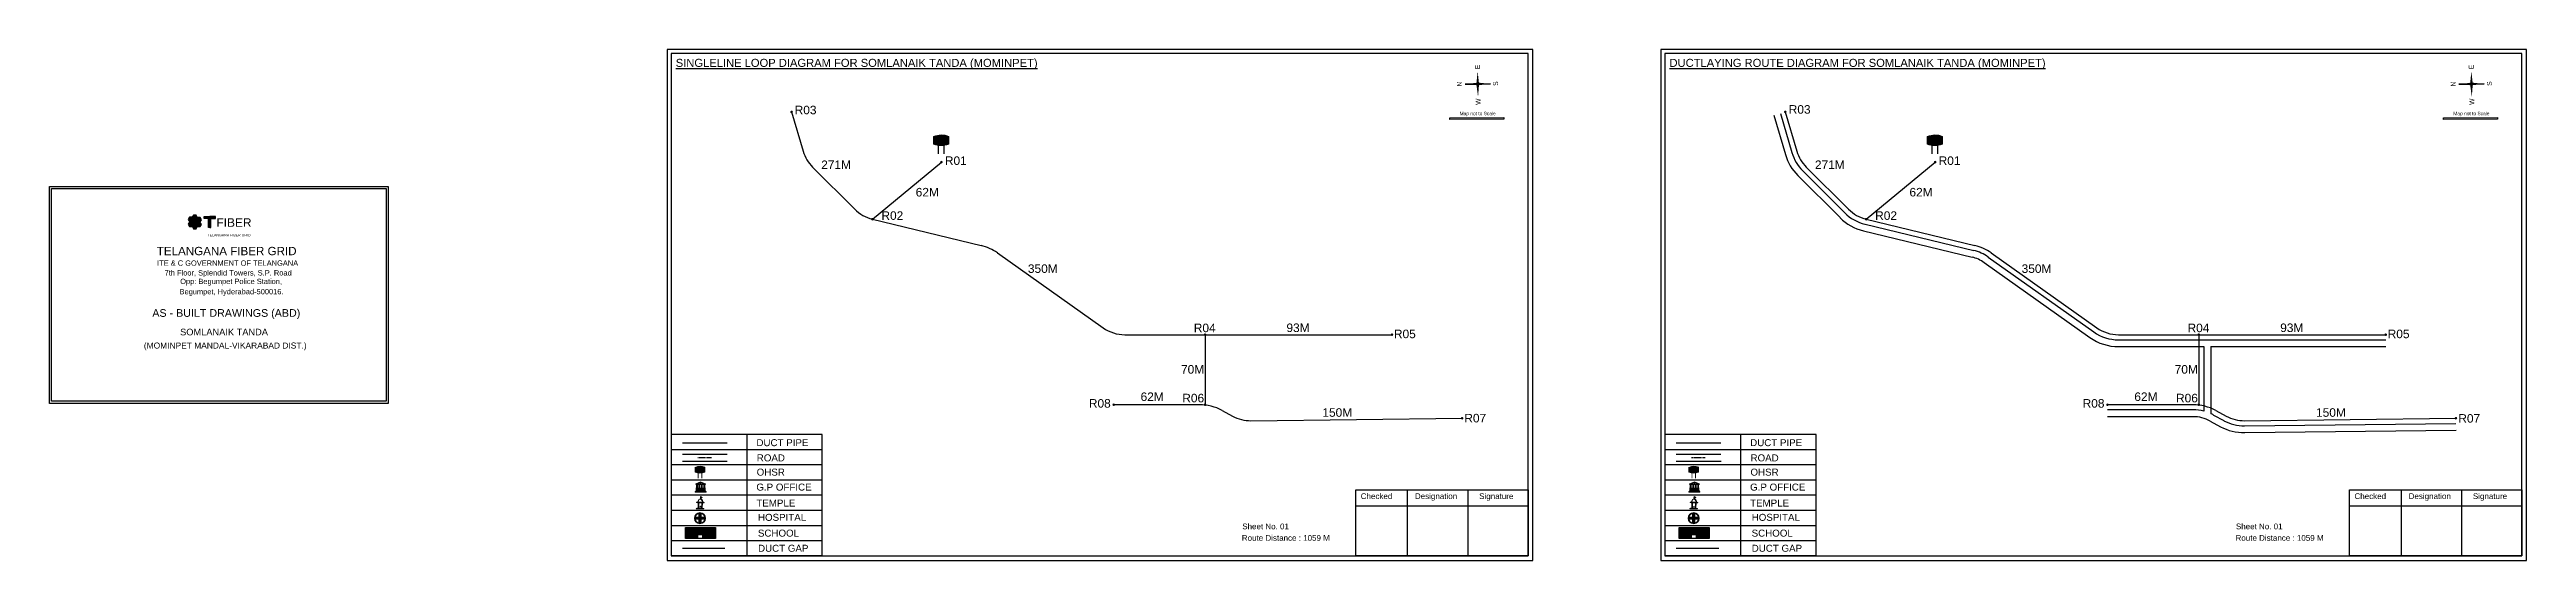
# Model space of a CAD drawing. Header units: inches. Extents: x 586 to 5726, y 190 to 788.
# Drawn here: x 586 to 3489, y 190 to 788 of the extents above; entities that cross this region are included whole.
import ezdxf
from ezdxf.enums import TextEntityAlignment as Align

# ---------------------------------------------------------------- set-up
doc = ezdxf.new("R2010")
doc.units = ezdxf.units.IN
doc.header["$MEASUREMENT"] = 0
doc.linetypes.add('DASHEDX2', pattern=[1.5, 1, -0.5])
for name, color, linetype in [('Asbuilt_title', 7, 'Continuous'), ('LANDMARK', 7, 'Continuous'), ('OHT', 7, 'Continuous'), ('pipe', 5, 'Continuous'), ('ROW', 5, 'Continuous')]:
    doc.layers.add(name, color=color, linetype=linetype)
doc.styles.add('200', font='swisse.ttf')
doc.styles.get("Standard").update_dxf_attribs({"font": 'arial.ttf'})

# ---------------------------------------------------------------- blocks, each defined once
blk = doc.blocks.new('OHT')
at = {"linetype": 'Continuous', "lineweight": 0, "true_color": 0x0ffffc}
blk.add_hatch(color=4, dxfattribs=at).paths.add_polyline_path([(0.01, 1), (0, 1, 0.101323), (-0.4, 0.92), (-0.4, 0.52, 0.194075), (0.4, 0.52), (0.4, 0.92, 0.097877)])
at = {"color": 4, "linetype": 'Continuous', "lineweight": 0, "true_color": 0x0ffffc, "flags": 128}
for points in [[(-0.4, 0.52), (-0.4, 0.92)], [(0.4, 0.52), (0.4, 0.92)]]:
    blk.add_lwpolyline(points, dxfattribs=at)
at = {"color": 4, "linetype": 'Continuous', "lineweight": 0, "true_color": 0x0ffffc, "const_width": 0.075, "flags": 128}
for points in [[(-0.15, 0), (-0.15, 0.48)], [(0.15, 0), (0.15, 0.47)]]:
    blk.add_lwpolyline(points, dxfattribs=at)
at = {"color": 4, "linetype": 'Continuous', "lineweight": 0, "true_color": 0x0ffffc}
for centre, radius, start, end in [((0.01, -0.02), 1.02, 67.3109, 113.4711), ((0, 1.51), 1.07, 247.7682, 291.7007)]:
    blk.add_arc(centre, radius, start, end, dxfattribs=at)
blk = doc.blocks.new('Government_Office')
at = {"linetype": 'Continuous', "lineweight": 0, "true_color": 0xff0000}
for points in [[(-0.5, 0.05), (0.5, 0.05), (0.5, 0), (-0.5, 0)], [(-0.45, 0.08), (-0.45, 0.12), (0.45, 0.12), (0.45, 0.08)], [(-0.4, 0.14), (-0.4, 0.18), (0.4, 0.18), (0.4, 0.14)]]:
    blk.add_hatch(color=1, dxfattribs=at).paths.add_polyline_path(points)
h = blk.add_hatch(color=1, dxfattribs=at)
h.paths.add_polyline_path([(0.44, 0.72), (0.45, 0.75), (0, 0.93), (-0.45, 0.75), (-0.44, 0.72)])
h.paths.add_polyline_path([(0.36, 0.75), (-0.36, 0.75), (0, 0.9)], flags=16)
h.paths.add_polyline_path([(0, 0.78, -1), (0, 0.87, -1)], flags=0)
h = blk.add_hatch(color=1, dxfattribs=at)
edge = h.paths.add_edge_path()
edge.add_line((-0.27, 0.2), (-0.3, 0.68))
edge.add_line((-0.3, 0.68), (-0.29, 0.68))
edge.add_arc((-0.28, 0.69), 0.0176, 225.304, 441.5659)
edge.add_line((-0.28, 0.7), (-0.39, 0.7))
edge.add_arc((-0.39, 0.69), 0.0176, 98.4341, 314.696)
edge.add_line((-0.38, 0.68), (-0.37, 0.68))
edge.add_line((-0.37, 0.68), (-0.4, 0.2))
edge.add_line((-0.4, 0.2), (-0.27, 0.2))
h = blk.add_hatch(color=1, dxfattribs=at)
edge = h.paths.add_edge_path()
edge.add_line((-0.05, 0.2), (-0.07, 0.68))
edge.add_line((-0.07, 0.68), (-0.07, 0.68))
edge.add_arc((-0.05, 0.69), 0.0176, 225.304, 441.5659)
edge.add_line((-0.05, 0.7), (-0.17, 0.7))
edge.add_arc((-0.17, 0.69), 0.0176, 98.4341, 314.696)
edge.add_line((-0.16, 0.68), (-0.15, 0.68))
edge.add_line((-0.15, 0.68), (-0.18, 0.2))
edge.add_line((-0.18, 0.2), (-0.05, 0.2))
h = blk.add_hatch(color=1, dxfattribs=at)
edge = h.paths.add_edge_path()
edge.add_arc((0, 0.83), 0.0467, 90, 270)
edge.add_arc((0, 0.83), 0.0467, 270, 450)
h = blk.add_hatch(color=1, dxfattribs=at)
edge = h.paths.add_edge_path()
edge.add_line((0.18, 0.2), (0.15, 0.68))
edge.add_line((0.15, 0.68), (0.16, 0.68))
edge.add_arc((0.17, 0.69), 0.0176, 225.304, 441.5659)
edge.add_line((0.17, 0.7), (0.05, 0.7))
edge.add_arc((0.05, 0.69), 0.0176, 98.4341, 314.696)
edge.add_line((0.07, 0.68), (0.07, 0.68))
edge.add_line((0.07, 0.68), (0.05, 0.2))
edge.add_line((0.05, 0.2), (0.18, 0.2))
h = blk.add_hatch(color=1, dxfattribs=at)
edge = h.paths.add_edge_path()
edge.add_line((0.4, 0.2), (0.37, 0.68))
edge.add_line((0.37, 0.68), (0.38, 0.68))
edge.add_arc((0.39, 0.69), 0.0176, 225.304, 441.5659)
edge.add_line((0.4, 0.7), (0.28, 0.7))
edge.add_arc((0.28, 0.69), 0.0176, 98.4341, 314.696)
edge.add_line((0.29, 0.68), (0.3, 0.68))
edge.add_line((0.3, 0.68), (0.27, 0.2))
edge.add_line((0.27, 0.2), (0.4, 0.2))
at = {"color": 1, "linetype": 'Continuous', "lineweight": 0, "true_color": 0xff0000, "flags": 128}
for points in [[(-0.5, 0.05), (0.5, 0.05), (0.5, 0), (-0.5, 0)], [(-0.45, 0.75), (-0.44, 0.72), (0.44, 0.72), (0.45, 0.75), (0, 0.93)], [(-0.45, 0.08), (-0.45, 0.12), (0.45, 0.12), (0.45, 0.08)], [(-0.4, 0.14), (-0.4, 0.18), (0.4, 0.18), (0.4, 0.14)], [(-0.36, 0.75), (0.36, 0.75), (0, 0.9)]]:
    blk.add_lwpolyline(points, close=True, dxfattribs=at)
for points in [[(-0.27, 0.2), (-0.3, 0.68), (-0.29, 0.68, 1.379694), (-0.28, 0.7), (-0.39, 0.7, 1.379694), (-0.38, 0.68), (-0.37, 0.68), (-0.4, 0.2)], [(-0.05, 0.2), (-0.07, 0.68), (-0.07, 0.68, 1.379694), (-0.05, 0.7), (-0.17, 0.7, 1.379694), (-0.16, 0.68), (-0.15, 0.68), (-0.18, 0.2)], [(0, 0.87, 1), (0, 0.78, 1)], [(0.18, 0.2), (0.15, 0.68), (0.16, 0.68, 1.379694), (0.17, 0.7), (0.05, 0.7, 1.379694), (0.07, 0.68), (0.07, 0.68), (0.05, 0.2)], [(0.4, 0.2), (0.37, 0.68), (0.38, 0.68, 1.379694), (0.4, 0.7), (0.28, 0.7, 1.379694), (0.29, 0.68), (0.3, 0.68), (0.27, 0.2)]]:
    blk.add_lwpolyline(points, format="xyb", close=True, dxfattribs=at)
blk = doc.blocks.new('Temple')
at = {"linetype": 'Continuous', "lineweight": 0, "true_color": 0xff0000}
h = blk.add_hatch(color=1, dxfattribs=at)
edge = h.paths.add_edge_path()
edge.add_line((0.17, 0.49), (0.22, 0.49))
edge.add_line((0.22, 0.49), (0.22, 0.5))
edge.add_line((0.22, 0.5), (0.31, 0.5))
edge.add_line((0.31, 0.5), (0.31, 0.53))
edge.add_line((0.31, 0.53), (0.26, 0.53))
edge.add_line((0.26, 0.53), (0.26, 0.54))
edge.add_line((0.26, 0.54), (0.2, 0.54))
edge.add_spline(control_points=[(0.2, 0.54), (0.2, 0.59), (0.19, 0.64), (0.14, 0.74), (0.09, 0.79), (0.03, 0.8), (0.02, 0.81), (0.01, 0.81)], knot_values=[4.712389, 4.712389, 4.712389, 4.712389, 5.278166, 5.278166, 6.117402, 6.117402, 6.223801, 6.223801, 6.223801, 6.223801], degree=3, periodic=0)
edge.add_line((0.01, 0.81), (0.01, 0.79))
edge.add_line((0.01, 0.79), (-0.01, 0.79))
edge.add_line((-0.01, 0.79), (-0.01, 0.81))
edge.add_spline(control_points=[(-0.01, 0.81), (-0.05, 0.8), (-0.1, 0.78), (-0.17, 0.7), (-0.2, 0.63), (-0.2, 0.55), (-0.2, 0.55), (-0.2, 0.54)], knot_values=[6.343965, 6.343965, 6.343965, 6.343965, 6.956638, 6.956638, 7.795874, 7.795874, 7.853982, 7.853982, 7.853982, 7.853982], degree=3, periodic=0)
edge.add_line((-0.2, 0.54), (-0.26, 0.54))
edge.add_line((-0.26, 0.54), (-0.26, 0.53))
edge.add_line((-0.26, 0.53), (-0.31, 0.53))
edge.add_line((-0.31, 0.53), (-0.31, 0.5))
edge.add_line((-0.31, 0.5), (-0.22, 0.5))
edge.add_line((-0.22, 0.5), (-0.22, 0.49))
edge.add_line((-0.22, 0.49), (-0.17, 0.49))
edge.add_line((-0.17, 0.49), (-0.17, 0.07))
edge.add_arc((-0.2, 0.07), 0.03, -90, 0, ccw=False)
edge.add_line((-0.2, 0.04), (-0.26, 0.04))
edge.add_line((-0.26, 0.04), (-0.26, 0.03))
edge.add_line((-0.26, 0.03), (-0.31, 0.03))
edge.add_line((-0.31, 0.03), (-0.31, 0))
edge.add_line((-0.31, 0), (0.31, 0))
edge.add_line((0.31, 0), (0.31, 0.03))
edge.add_line((0.31, 0.03), (0.26, 0.03))
edge.add_line((0.26, 0.03), (0.26, 0.04))
edge.add_line((0.26, 0.04), (0.2, 0.04))
edge.add_arc((0.2, 0.07), 0.03, 180, 270, ccw=False)
edge.add_line((0.17, 0.07), (0.17, 0.49))
h.paths.add_polyline_path([(0.12, 0.07, -0.414214), (0.1, 0.04), (0.05, 0.04), (0.05, 0.03), (-0.05, 0.03), (-0.05, 0.04), (-0.1, 0.04, -0.414214), (-0.12, 0.07), (-0.12, 0.5), (0.12, 0.5)], flags=16)
edge = h.paths.add_edge_path(flags=16)
edge.add_ellipse((0, 0.54), major_axis=(0, 0.242), ratio=0.722808, start_angle=270, end_angle=450, ccw=False)
edge.add_line((0.17, 0.54), (-0.17, 0.54))
h.paths.add_polyline_path([(0.01, 0.23), (0.01, 0.07), (-0.01, 0.07), (-0.01, 0.23)], flags=0)
at = {"linetype": 'Continuous', "lineweight": 0, "true_color": 0xe66000}
blk.add_hatch(color=32, dxfattribs=at).paths.add_polyline_path([(-0.01, 1), (0.15, 0.93), (0, 0.85)])
at = {"linetype": 'Continuous', "lineweight": 0, "true_color": 0xff0000}
h = blk.add_hatch(color=1, dxfattribs=at)
edge = h.paths.add_edge_path()
edge.add_line((0.01, 0.86), (0, 0.85))
edge.add_line((0, 0.85), (0, 0.93))
edge.add_line((0, 0.93), (-0.01, 0.93))
edge.add_line((-0.01, 0.93), (-0.01, 0.81))
edge.add_spline(control_points=[(-0.01, 0.81), (0, 0.81), (0, 0.81), (0.01, 0.81)], knot_values=[6.223801, 6.223801, 6.223801, 6.223801, 6.343965, 6.343965, 6.343965, 6.343965], degree=3, periodic=0)
edge.add_line((0.01, 0.81), (0.01, 0.86))
h = blk.add_hatch(color=1, dxfattribs=at)
edge = h.paths.add_edge_path()
edge.add_line((0.01, 0.79), (0.01, 0.81))
edge.add_spline(control_points=[(0.01, 0.81), (0, 0.81), (0, 0.81), (-0.01, 0.81)], knot_values=[6.223801, 6.223801, 6.223801, 6.223801, 6.343965, 6.343965, 6.343965, 6.343965], degree=3, periodic=0)
edge.add_line((-0.01, 0.81), (-0.01, 0.79))
edge.add_line((-0.01, 0.79), (0.01, 0.79))
at = {"color": 1, "linetype": 'Continuous', "lineweight": 0, "true_color": 0xff0000, "flags": 128}
blk.add_lwpolyline([(0.2, 0.54), (0.26, 0.54), (0.26, 0.53), (0.31, 0.53), (0.31, 0.5), (0.22, 0.5), (0.22, 0.49), (0.17, 0.49), (0.17, 0.07, 0.414214), (0.2, 0.04), (0.26, 0.04), (0.26, 0.03), (0.31, 0.03), (0.31, 0), (-0.31, 0), (-0.31, 0.03), (-0.26, 0.03), (-0.26, 0.04), (-0.2, 0.04, 0.414214), (-0.17, 0.07), (-0.17, 0.49), (-0.22, 0.49), (-0.22, 0.5), (-0.31, 0.5), (-0.31, 0.53), (-0.26, 0.53), (-0.26, 0.54), (-0.2, 0.54)], format="xyb", dxfattribs=at)
blk.add_lwpolyline([(-0.17, 0.54), (0.17, 0.54)], dxfattribs=at)
blk.add_lwpolyline([(0.12, 0.5), (0.12, 0.07, -0.414214), (0.1, 0.04), (0.05, 0.04), (0.05, 0.03), (-0.05, 0.03), (-0.05, 0.04), (-0.1, 0.04, -0.414214), (-0.12, 0.07), (-0.12, 0.5)], format="xyb", close=True, dxfattribs=at)
at = {"color": 32, "linetype": 'Continuous', "lineweight": 0, "true_color": 0xe66000, "flags": 128}
blk.add_lwpolyline([(-0.01, 1), (0.15, 0.93), (0, 0.85), (-0.01, 1)], dxfattribs=at)
at = {"color": 1, "linetype": 'Continuous', "lineweight": 0, "true_color": 0xff0000, "flags": 128}
for points in [[(0.01, 0.93), (-0.01, 0.93), (-0.01, 0.79), (0.01, 0.79)], [(0.01, 0.23), (-0.01, 0.23), (-0.01, 0.07), (0.01, 0.07)]]:
    blk.add_lwpolyline(points, close=True, dxfattribs=at)
at = {"color": 1, "linetype": 'Continuous', "lineweight": 0, "true_color": 0xff0000}
blk.add_ellipse((0, 0.54), major_axis=(0, 0.242), ratio=0.722808, start_param=4.712389, end_param=7.853982, dxfattribs=at)
blk.add_open_spline([(0.2, 0.54), (0.2, 0.59), (0.19, 0.64), (0.14, 0.74), (0.09, 0.79), (-0.02, 0.82), (-0.08, 0.79), (-0.17, 0.7), (-0.2, 0.63), (-0.2, 0.55), (-0.2, 0.55), (-0.2, 0.54)], degree=3, knots=[4.712389, 4.712389, 4.712389, 4.712389, 5.278166, 5.278166, 6.117402, 6.117402, 6.956638, 6.956638, 7.795874, 7.795874, 7.853982, 7.853982, 7.853982, 7.853982], dxfattribs=at)
blk = doc.blocks.new('*U7')
at = {"color": 0, "linetype": 'DASHEDX2', "transparency": 16777216}
blk.add_line((-8.2, 0), (8, 0), dxfattribs=at)
blk = doc.blocks.new('Hospital')
at = {"linetype": 'Continuous', "lineweight": 0, "true_color": 0x000000}
h = blk.add_hatch(color=18, dxfattribs=at)
h.paths.add_polyline_path([(-0.5, 0, 1), (0.5, 0, 1)])
h.paths.add_polyline_path([(0.45, 0, -1), (-0.45, 0, -1)], flags=16)
at = {"linetype": 'Continuous', "true_color": 0xff0000}
blk.add_hatch(color=1, dxfattribs=at).paths.add_polyline_path([(-0.39, 0.08), (-0.08, 0.08), (-0.08, 0.39), (0.08, 0.39), (0.08, 0.08), (0.39, 0.08), (0.39, -0.08), (0.08, -0.08), (0.08, -0.39), (-0.08, -0.39), (-0.08, -0.08), (-0.39, -0.08)])
at = {"color": 1, "linetype": 'Continuous', "true_color": 0xff0000, "flags": 128}
blk.add_lwpolyline([(-0.39, 0.08), (-0.08, 0.08), (-0.08, 0.39), (0.08, 0.39), (0.08, 0.08), (0.39, 0.08), (0.39, -0.08), (0.08, -0.08), (0.08, -0.39), (-0.08, -0.39), (-0.08, -0.08), (-0.39, -0.08)], close=True, dxfattribs=at)
at = {"color": 18, "linetype": 'Continuous', "lineweight": 0, "true_color": 0x000000}
for radius in [0.5, 0.446]:
    blk.add_circle((0, 0), radius, dxfattribs=at)
blk = doc.blocks.new('*U13')
at = {"color": 0, "linetype": 'DASHEDX2', "transparency": 16777216}
blk.add_line((-8.2, 0), (8, 0), dxfattribs=at)

msp = doc.modelspace()

# ---------------------------------------------------------------- hatches: boundary and pattern name
at = {"ltscale": 0.5}
h = msp.add_hatch(color=5, dxfattribs=at)
h.dxf.hatch_style = 1
h.paths.add_polyline_path([(1457.3, 714.9, 1), (1454.2, 714.9, 1)])
at = {"true_color": 0x0093dd}
h = msp.add_hatch(color=142, dxfattribs=at)
h.dxf.hatch_style = 1
h.paths.add_polyline_path([(2227.3, 708.1), (2227.3, 706), (2290.6, 706.2), (2290.6, 708.3)])
at = {"ltscale": 0.5}
h = msp.add_hatch(color=5, dxfattribs=at)
h.dxf.hatch_style = 1
h.paths.add_polyline_path([(2622.2, 714.9, 1), (2619.1, 714.9, 1)])
at = {"true_color": 0x0093dd}
h = msp.add_hatch(color=142, dxfattribs=at)
h.dxf.hatch_style = 1
h.paths.add_polyline_path([(3392.2, 708.1), (3392.2, 706), (3455.4, 706.2), (3455.4, 708.3)])
at = {"ltscale": 0.5}
h = msp.add_hatch(color=5, dxfattribs=at)
h.dxf.hatch_style = 1
h.paths.add_polyline_path([(1633, 656.1, 1), (1629.9, 656.1, 1)])
h = msp.add_hatch(color=5, dxfattribs=at)
h.dxf.hatch_style = 1
h.paths.add_polyline_path([(2797.9, 656.1, 1), (2794.8, 656.1, 1)])
h = msp.add_hatch(color=256)
h.set_gradient(color1=(102, 0, 204), color2=(102, 0, 204), tint=1)
h.paths.add_polyline_path([(757.7, 583.5), (759.1, 585.9), (757.7, 588.4), (754.8, 588.4), (753.3, 586), (754.8, 583.5)])
h.paths.add_polyline_path([(757.7, 589), (759.1, 591.4), (757.7, 593.9), (754.8, 593.9), (753.3, 591.5), (754.8, 589)])
h.paths.add_polyline_path([(748.5, 589), (749.9, 586.5), (752.8, 586.5), (754.2, 589), (752.8, 591.5), (749.9, 591.5)])
h.paths.add_polyline_path([(749.9, 580.8), (752.8, 580.8), (754.2, 583.3), (752.8, 585.8), (749.9, 585.8), (748.5, 583.3)])
h.paths.add_polyline_path([(753.4, 580.4), (754.8, 577.9), (757.7, 577.9), (759.1, 580.4), (757.7, 582.9), (754.8, 582.9)])
h.paths.add_polyline_path([(759.7, 580.6), (762.5, 580.6), (764, 583.1), (762.5, 585.6), (759.7, 585.6), (758.2, 583.1)])
h.paths.add_polyline_path([(762.5, 591.2), (759.7, 591.2), (758.2, 588.7), (759.7, 586.2), (762.5, 586.2), (764, 588.7)])
h = msp.add_hatch(color=256)
h.set_gradient(color1=(102, 0, 204), color2=(102, 0, 204), tint=1)
h.paths.add_polyline_path([(775.1, 590.2), (780.3, 590.2), (780.3, 592.3), (773.8, 592.3), (767.2, 592.3), (767.2, 590.2), (772.4, 590.2), (772.4, 579.7), (773.8, 579.7), (775.1, 579.7)])
h = msp.add_hatch(color=5, dxfattribs=at)
h.dxf.hatch_style = 1
h.paths.add_polyline_path([(1552.2, 589.3, 1), (1549, 589.3, 1)])
h = msp.add_hatch(color=5, dxfattribs=at)
h.dxf.hatch_style = 1
h.paths.add_polyline_path([(2717, 589.3, 1), (2713.9, 589.3, 1)])
h = msp.add_hatch(color=5, dxfattribs=at)
h.dxf.hatch_style = 1
h.paths.add_polyline_path([(1942.1, 454.1, 1), (1939, 454.1, 1)])
h = msp.add_hatch(color=5, dxfattribs=at)
h.dxf.hatch_style = 1
h.paths.add_polyline_path([(2161.2, 454.1, 1), (2158.1, 454.1, 1)])
h = msp.add_hatch(color=5, dxfattribs=at)
h.dxf.hatch_style = 1
h.paths.add_polyline_path([(3107, 454.1, 1), (3103.8, 454.1, 1)])
h = msp.add_hatch(color=5, dxfattribs=at)
h.dxf.hatch_style = 1
h.paths.add_polyline_path([(3326.1, 454.1, 1), (3323, 454.1, 1)])
h = msp.add_hatch(color=5, dxfattribs=at)
h.dxf.hatch_style = 1
h.paths.add_polyline_path([(1835, 372.1, 1), (1831.9, 372.1, 1)])
h = msp.add_hatch(color=5, dxfattribs=at)
h.dxf.hatch_style = 1
h.paths.add_polyline_path([(1942.1, 372.1, 1), (1939, 372.1, 1)])
h = msp.add_hatch(color=5, dxfattribs=at)
h.dxf.hatch_style = 1
h.paths.add_polyline_path([(2243.4, 356.3, 1), (2240.3, 356.3, 1)])
h = msp.add_hatch(color=5, dxfattribs=at)
h.dxf.hatch_style = 1
h.paths.add_polyline_path([(2999.9, 372.1, 1), (2996.8, 372.1, 1)])
h = msp.add_hatch(color=5, dxfattribs=at)
h.dxf.hatch_style = 1
h.paths.add_polyline_path([(3107, 372.1, 1), (3103.8, 372.1, 1)])
h = msp.add_hatch(color=5, dxfattribs=at)
h.dxf.hatch_style = 1
h.paths.add_polyline_path([(3408.3, 356.3, 1), (3405.2, 356.3, 1)])
at = {"true_color": 0xc8c92d}
h = msp.add_hatch(color=52, dxfattribs=at)
h.dxf.hatch_style = 1
h.paths.add_polyline_path([(1338.3, 228.3), (1331.3, 228.3), (1331.3, 215.6), (1338.3, 215.6)])
h.paths.add_polyline_path([(1366.6, 228.3), (1359.6, 228.3), (1359.6, 215.6), (1366.6, 215.6)])
at = {"true_color": 0x293189}
h = msp.add_hatch(color=177, dxfattribs=at)
h.dxf.hatch_style = 1
h.paths.add_polyline_path([(1359.6, 228.3), (1338.3, 228.3), (1338.3, 215.6), (1346.3, 215.6), (1346.3, 219.8), (1350.7, 219.8), (1350.7, 215.6), (1359.6, 215.6)])
h.paths.add_polyline_path([(1341.3, 225.5), (1339.8, 225.5), (1339.8, 226.9), (1341.3, 226.9)], flags=16)
h.paths.add_polyline_path([(1356, 225.5), (1356, 226.9), (1357.6, 226.9), (1357.6, 225.5)], flags=16)
at = {"true_color": 0xc8c92d}
h = msp.add_hatch(color=52, dxfattribs=at)
h.dxf.hatch_style = 1
h.paths.add_polyline_path([(2503.2, 228.3), (2496.1, 228.3), (2496.1, 215.6), (2503.2, 215.6)])
h.paths.add_polyline_path([(2531.5, 228.3), (2524.5, 228.3), (2524.5, 215.6), (2531.5, 215.6)])
at = {"true_color": 0x293189}
h = msp.add_hatch(color=177, dxfattribs=at)
h.dxf.hatch_style = 1
h.paths.add_polyline_path([(2524.5, 228.3), (2503.2, 228.3), (2503.2, 215.6), (2511.2, 215.6), (2511.2, 219.8), (2515.6, 219.8), (2515.6, 215.6), (2524.5, 215.6)])
h.paths.add_polyline_path([(2506.2, 225.5), (2504.7, 225.5), (2504.7, 226.9), (2506.2, 226.9)], flags=16)
h.paths.add_polyline_path([(2520.9, 225.5), (2520.9, 226.9), (2522.5, 226.9), (2522.5, 225.5)], flags=16)

# ---------------------------------------------------------------- linework, layer by layer
for p, q in [((2275.2, 747.7), (2245.3, 747.2)), ((2245.3, 747.2), (2275.2, 747.7)), ((2275.2, 747.7), (2245.3, 747.2)), ((2260.3, 747.4), (2275.2, 747.7)), ((3440.1, 747.7), (3410.1, 747.2)), ((3410.1, 747.2), (3440.1, 747.7)), ((3440.1, 747.7), (3410.1, 747.2)), ((3425.2, 747.4), (3440.1, 747.7)), ((2607.2, 710.9), (2620.8, 665)), ((2614.9, 713.2), (2628.5, 667.2)), ((2635.5, 640.4), (2684.8, 591.1)), ((2641.1, 646), (2690.5, 596.7)), ((767.2, 590.2), (767.2, 592.3)), ((767.2, 592.3), (773.8, 592.3)), ((772.4, 590.2), (767.2, 590.2)), ((772.4, 579.7), (772.4, 590.2)), ((780.3, 592.3), (773.8, 592.3)), ((775.1, 579.7), (775.1, 590.2)), ((775.1, 590.2), (780.3, 590.2)), ((780.3, 590.2), (780.3, 592.3)), ((2714.1, 583.5), (2841.5, 552.7)), ((773.8, 579.7), (772.4, 579.7)), ((775.1, 579.7), (773.8, 579.7)), ((773.8, 579.7), (775.1, 579.7)), ((2712.2, 575.7), (2839.6, 544.9)), ((2853.9, 538.4), (2977.8, 450.7)), ((2858.6, 544.9), (2982.4, 457.3)), ((3011.3, 448.1), (3324.5, 448.1)), ((3011.3, 440.1), (3111.4, 440.1)), ((3111.4, 440.1), (3111.4, 364.4)), ((3119.4, 440.1), (3324.5, 440.1)), ((3119.4, 440.1), (3119.4, 361.6)), ((3098.7, 366.1), (2998.3, 366.1)), ((3098.7, 358.1), (2998.3, 358.1)), ((3118.7, 353), (3130.9, 346.4)), ((3122.5, 360), (3134.7, 353.5)), ((3159.1, 347.4), (3406.8, 350.3)), ((1314.5, 337.1), (1314.5, 196.6)), ((1403.2, 337.1), (1403.2, 195.2)), ((2479.4, 337.1), (2479.4, 196.6)), ((2568.1, 337.1), (2568.1, 195.2)), ((3159.2, 339.4), (3406.9, 342.3)), ((1491.8, 319.3), (1314.5, 319.3)), ((1491.8, 301.6), (1314.5, 301.6)), ((1327.8, 314.4), (1380.1, 314.4)), ((1327.8, 305.9), (1380.4, 305.9)), ((2656.7, 319.3), (2479.4, 319.3)), ((2656.7, 301.6), (2479.4, 301.6)), ((2492.7, 314.4), (2545, 314.4)), ((2492.7, 305.9), (2545.3, 305.9)), ((1491.8, 283.9), (1314.5, 283.9)), ((1491.8, 266.2), (1314.5, 266.2)), ((2656.7, 283.9), (2479.4, 283.9)), ((2656.7, 266.2), (2479.4, 266.2)), ((1491.8, 248.4), (1314.5, 248.4)), ((2656.7, 248.4), (2479.4, 248.4)), ((1314.5, 230.7), (1491.8, 230.7)), ((1314.5, 213), (1491.8, 213)), ((2479.4, 230.7), (2656.7, 230.7)), ((2479.4, 213), (2656.7, 213)), ((1314.5, 196.6), (1314.5, 195.2)), ((1314.5, 196.3), (1314.5, 195.2)), ((1491.8, 195.2), (1314.5, 195.2)), ((2479.4, 196.6), (2479.4, 195.2)), ((2479.4, 196.3), (2479.4, 195.2)), ((2656.7, 195.2), (2479.4, 195.2))]:
    msp.add_line(p, q)
at = {"color": 1}
for p, q in [((2245.3, 747.2), (2260.3, 747.4)), ((3410.1, 747.2), (3425.1, 747.4))]:
    msp.add_line(p, q, dxfattribs=at)
at = {"color": 242, "true_color": 0xcd2027}
for p, q in [((2177.6, 272.6), (2177.6, 195.2)), ((2248.5, 272.6), (2248.5, 195.2)), ((3342.5, 272.6), (3342.5, 195.2)), ((3413.4, 272.6), (3413.4, 195.2)), ((2117.2, 253.8), (2319.2, 253.8)), ((3282.1, 253.8), (3484.1, 253.8))]:
    msp.add_line(p, q, dxfattribs=at)
for points in [[(1309.8, 787.8), (1309.8, 189.9), (2324.6, 189.9), (2324.6, 787.8)], [(2474.7, 787.8), (2474.7, 189.9), (3489.5, 189.9), (3489.5, 787.8)], [(1314.5, 783.2), (1314.5, 195.2), (2319.2, 195.2), (2319.2, 783.2)], [(2479.4, 783.2), (2479.4, 195.2), (3484.1, 195.2), (3484.1, 783.2)], [(749.9, 586.5), (752.8, 586.5), (754.2, 589), (752.8, 591.5), (749.9, 591.5), (748.5, 589)], [(749.9, 580.8), (752.8, 580.8), (754.2, 583.3), (752.8, 585.8), (749.9, 585.8), (748.5, 583.3)], [(754.8, 589), (757.7, 589), (759.1, 591.4), (757.7, 593.9), (754.8, 593.9), (753.3, 591.5)], [(754.8, 583.5), (757.7, 583.5), (759.1, 585.9), (757.7, 588.4), (754.8, 588.4), (753.3, 586)], [(754.8, 577.9), (757.7, 577.9), (759.1, 580.4), (757.7, 582.9), (754.8, 582.9), (753.4, 580.4)], [(759.7, 586.2), (762.5, 586.2), (764, 588.7), (762.5, 591.2), (759.7, 591.2), (758.2, 588.7)], [(759.7, 580.6), (762.5, 580.6), (764, 583.1), (762.5, 585.6), (759.7, 585.6), (758.2, 583.1)], [(1366.7, 228.3), (1366.7, 215.6), (1331.3, 215.6), (1331.3, 228.3)], [(1341.3, 226.9), (1341.3, 225.5), (1339.8, 225.5), (1339.8, 226.9)], [(1356, 225.5), (1356, 226.9), (1357.6, 226.9), (1357.6, 225.5)], [(2531.6, 228.3), (2531.6, 215.6), (2496.1, 215.6), (2496.1, 228.3)], [(2506.2, 226.9), (2506.2, 225.5), (2504.7, 225.5), (2504.7, 226.9)], [(2520.9, 225.5), (2520.9, 226.9), (2522.5, 226.9), (2522.5, 225.5)]]:
    msp.add_lwpolyline(points, close=True)
at = {"color": 142, "true_color": 0x0093dd}
for points in [[(2290.6, 706.2), (2227.3, 706), (2227.3, 708.1), (2290.6, 708.3), (2290.6, 706.2)], [(3455.4, 706.2), (3392.2, 706), (3392.2, 708.1), (3455.4, 708.3), (3455.4, 706.2)]]:
    msp.add_lwpolyline(points, dxfattribs=at)
for points in [[(1491.8, 195.2), (1491.8, 337.1), (1314.5, 337.1)], [(2656.7, 195.2), (2656.7, 337.1), (2479.4, 337.1)], [(1344.8, 215.6), (1344.8, 220.3), (1352.2, 220.3), (1352.2, 215.6)], [(2509.7, 215.6), (2509.7, 220.3), (2517.1, 220.3), (2517.1, 215.6)]]:
    msp.add_lwpolyline(points)
at = {"color": 242, "true_color": 0xcd2027}
for points in [[(2319.2, 195.2), (2117.2, 195.2), (2117.2, 272.6), (2319.2, 272.6)], [(3484.1, 195.2), (3282.1, 195.2), (3282.1, 272.6), (3484.1, 272.6)]]:
    msp.add_lwpolyline(points, close=True, dxfattribs=at)
for centre, radius, start, end in [((2676.4, 681.4), 58, 196.471, 225.0448), ((2676.4, 681.4), 50, 196.471, 225.0448), ((2725.8, 632.1), 58, 225.0448, 256.3935), ((2725.8, 632.1), 50, 225.0448, 256.3935), ((2829.7, 504.1), 50, 54.7186, 76.3935), ((2829.7, 504.1), 42, 54.7186, 76.3935), ((3011.3, 498.1), 58, 234.7186, 270), ((3011.3, 498.1), 50, 234.7186, 270), ((3098.7, 316.1), 50, 75.3309, 90), ((3098.7, 316.1), 42, 61.5787, 90), ((3098.7, 316.1), 50, 61.5787, 65.5917), ((3158.5, 397.4), 50, 241.5787, 270.6553), ((3158.5, 397.4), 58, 241.5787, 270.6553)]:
    msp.add_arc(centre, radius, start, end)
for points in [[(2261.7, 747.5), (2258.5, 747.4), (2260, 762.4)], [(2261.7, 747.5), (2258.5, 747.4), (2260, 762.4)], [(3426.6, 747.5), (3423.4, 747.4), (3424.9, 762.4)], [(3426.6, 747.5), (3423.4, 747.4), (3424.9, 762.4)], [(2261.7, 747.5), (2258.5, 747.4), (2260.5, 732.5)], [(2261.7, 747.5), (2258.5, 747.4), (2260.5, 732.5)], [(2260.3, 746), (2260.2, 749.2), (2275.2, 747.7)], [(2260.3, 746), (2260.2, 749.2), (2275.2, 747.7)], [(3426.6, 747.5), (3423.4, 747.4), (3425.4, 732.5)], [(3426.6, 747.5), (3423.4, 747.4), (3425.4, 732.5)], [(3425.2, 746), (3425.1, 749.2), (3440.1, 747.7)], [(3425.2, 746), (3425.1, 749.2), (3440.1, 747.7)]]:
    msp.add_solid(points)
at = {"color": 1}
for points in [[(2260.3, 746), (2260.2, 749.2), (2245.3, 747.2)], [(2260.3, 746), (2260.2, 749.2), (2245.3, 747.2)], [(3425.2, 746), (3425.1, 749.2), (3410.1, 747.2)], [(3425.2, 746), (3425.1, 749.2), (3410.1, 747.2)]]:
    msp.add_solid(points, dxfattribs=at)
at = {"layer": 'Asbuilt_title'}
for points in [[(585.9, 373.6), (585.9, 627.7), (983, 627.7), (983, 373.6)], [(588.4, 376.1), (588.4, 625.2), (980.5, 625.2), (980.5, 376.1)]]:
    msp.add_lwpolyline(points, close=True, dxfattribs=at)
at = {"layer": 'OHT', "color": 5}
for p, q in [((1328, 327.4), (1380.3, 327.4)), ((2492.9, 327.4), (2545.2, 327.4))]:
    msp.add_line(p, q, dxfattribs=at)
at = {"layer": 'OHT', "color": 1}
for p, q in [((1328, 204.1), (1377.7, 204.1)), ((2492.9, 204.1), (2542.6, 204.1))]:
    msp.add_line(p, q, dxfattribs=at)
at = {"layer": 'pipe'}
for p, q in [((1455.8, 714.9), (1469.4, 668.9)), ((2620.7, 714.9), (2634.2, 668.9)), ((1480.5, 650.3), (1529.9, 601)), ((1550.6, 589.3), (1631.5, 656.1)), ((2645.3, 650.3), (2694.7, 601)), ((2715.5, 589.3), (2796.3, 656.1)), ((1550.6, 589.3), (1678, 558.5)), ((2715.5, 589.3), (2842.9, 558.5)), ((1697.2, 549.8), (1821, 462.2)), ((2862, 549.8), (2985.9, 462.2)), ((1846.4, 454.1), (2159.6, 454.1)), ((1940.5, 454.1), (1940.5, 371.7)), ((3011.3, 454.1), (3324.5, 454.1)), ((3105.4, 454.1), (3105.4, 371.7)), ((1933.9, 372.1), (1833.4, 372.1)), ((1960.5, 365.3), (1972.7, 358.7)), ((1994.1, 353.4), (2241.9, 356.3)), ((3098.7, 372.1), (2998.3, 372.1)), ((3125.4, 365.3), (3137.6, 358.7)), ((3159, 353.4), (3406.8, 356.3))]:
    msp.add_line(p, q, dxfattribs=at)
for centre, radius, start, end in [((1511.6, 681.4), 44, 196.471, 225.0448), ((2676.4, 681.4), 44, 196.471, 225.0448), ((1560.9, 632.1), 44, 225.0448, 256.3935), ((2725.8, 632.1), 44, 225.0448, 256.3935), ((1664.8, 504.1), 56, 54.7186, 76.3935), ((2829.7, 504.1), 56, 54.7186, 76.3935), ((1846.4, 498.1), 44, 234.7186, 270), ((3011.3, 498.1), 44, 234.7186, 270), ((1933.9, 316.1), 56, 61.5787, 90), ((1993.6, 397.4), 44, 241.5787, 270.6553), ((3098.7, 316.1), 56, 61.5787, 90), ((3158.5, 397.4), 44, 241.5787, 270.6553)]:
    msp.add_arc(centre, radius, start, end, dxfattribs=at)

# ---------------------------------------------------------------- block references
at = {"linetype": 'DASHEDX2'}
for name, p in [('*U13', (1354, 310.2)), ('*U7', (2518.9, 310.2))]:
    msp.add_blockref(name, p, dxfattribs=at)
at = {"layer": 'LANDMARK'}
for name, p, xscale, yscale, zscale in [('Government_Office', (1349.2, 269.7), 12.90610841501734, 12.90610841501734, 12.90610841501734), ('Government_Office', (2514.1, 269.7), 12.90610841501734, 12.90610841501734, 12.90610841501734), ('Hospital', (1348.4, 239.3), 13.01620096447313, 13.01620096447313, 13.01620096447313), ('Hospital', (2513.3, 239.3), 13.01620096447313, 13.01620096447313, 13.01620096447313)]:
    msp.add_blockref(name, p, dxfattribs=dict(at, xscale=xscale, yscale=yscale, zscale=zscale))
at = {"layer": 'LANDMARK', "xscale": 14.39195890731427, "yscale": 14.39195890731427, "zscale": 14.39195890731427, "rotation": 358.3713438591284}
for p in [(1348.6, 250.2), (2513.4, 250.2)]:
    msp.add_blockref('Temple', p, dxfattribs=at)
at = {"layer": 'OHT'}
for p, xscale, yscale, zscale in [((1631.2, 665.5), 22.41341502807723, 22.41341502807723, 22.41341502807723), ((2796, 665.5), 22.41341502807723, 22.41341502807723, 22.41341502807723), ((1348.5, 285.8), 14.19516285111558, 14.19516285111558, 14.19516285111558), ((2513.4, 285.8), 14.19516285111558, 14.19516285111558, 14.19516285111558)]:
    msp.add_blockref('OHT', p, dxfattribs=dict(at, xscale=xscale, yscale=yscale, zscale=zscale))

# ---------------------------------------------------------------- texts
at = {"color": 242, "true_color": 0xcd2027}
for s, p in [('%%USINGLELINE LOOP DIAGRAM FOR SOMLANAIK TANDA (MOMINPET)', (1320, 767.6)), ('%%UDUCTLAYING ROUTE DIAGRAM FOR SOMLANAIK TANDA (MOMINPET)', (2484.9, 767.6))]:
    msp.add_text(s, height=9.375, dxfattribs=at).set_placement(p)
for s, p in [('E', (2262.7, 764.9)), ('E', (3427.6, 764.9)), ('N', (2241.5, 744.6)), ('W', (2263.5, 723.2)), ('S', (2284, 745.4)), ('N', (3406.4, 744.6)), ('W', (3428.3, 723.2)), ('S', (3448.9, 745.4))]:
    msp.add_text(s, height=5.65, rotation=91.0063).set_placement(p)
for s, height, p in [('R03', 10, (1459.4, 712.1)), ('Map not to Scale', 4.038, (2238.9, 711)), ('R03', 10, (2624.7, 712.8)), ('Map not to Scale', 4.038, (3403.8, 711)), ('271M', 10, (1490.5, 648)), ('R01', 10, (1635.5, 652.8)), ('271M', 10, (2655.4, 648)), ('R01', 10, (2800.4, 652.8)), ('62M', 10, (1601.3, 615.9)), ('62M', 10, (2766.2, 615.9)), ('R02', 10, (1561.1, 588.5)), ('R02', 10, (2726, 588.5)), ('350M', 10, (1732.8, 526.4)), ('350M', 10, (2897.7, 526.4)), ('R04', 10, (1927.3, 457)), ('93M', 10, (2035.9, 457.2)), ('R04', 10, (3092.2, 457)), ('93M', 10, (3200.8, 457.2)), ('R05', 10, (2161.9, 450)), ('R05', 10, (3326.8, 450)), ('70M', 10, (1912.3, 408.5)), ('70M', 10, (3077.1, 408.5)), ('R08', 10, (1804.3, 368.7)), ('62M', 10, (1864.9, 376.5)), ('R06', 10, (1913.8, 374.9)), ('R08', 10, (2969.2, 368.7)), ('62M', 10, (3029.8, 376.5)), ('R06', 10, (3078.7, 374.9)), ('150M', 10, (2078, 358)), ('R07', 10, (2244.4, 351.4)), ('150M', 10, (3242.8, 358)), ('R07', 10, (3409.6, 351.1)), ('DUCT PIPE', 8.18, (1414.6, 323.6)), ('DUCT PIPE', 8.18, (2579.5, 323.6)), ('OHSR', 8.18, (1414.9, 289.1)), ('ROAD ', 8.18, (1415, 305.8)), ('OHSR', 8.18, (2579.8, 289.1)), ('ROAD ', 8.18, (2579.9, 305.8)), ('G.P OFFICE', 8.18, (1414.5, 271.6)), ('Checked', 6.71, (2123, 261.7)), ('Designation', 6.71, (2186.5, 261.7)), ('Signature', 6.71, (2261.8, 261.7)), ('G.P OFFICE', 8.18, (2579.4, 271.6)), ('Checked', 6.71, (3287.9, 261.7)), ('Designation', 6.71, (3351.4, 261.7)), ('Signature', 6.71, (3426.7, 261.7)), ('TEMPLE', 8.18, (1414.5, 252.9)), ('HOSPITAL', 8.18, (1416.4, 236.2)), ('Sheet No. 01', 6.71, (1984.1, 226.3)), ('TEMPLE', 8.18, (2579.4, 252.9)), ('HOSPITAL', 8.18, (2581.3, 236.2)), ('Sheet No. 01', 6.71, (3148.9, 226.3)), ('SCHOOL', 8.18, (1416.3, 217.7)), ('DUCT GAP', 8.18, (1416.5, 200)), ('Route Distance : 1059 M', 6.71, (1983.6, 212.8)), ('SCHOOL', 8.18, (2581.2, 217.7)), ('DUCT GAP', 8.18, (2581.3, 200)), ('Route Distance : 1059 M', 6.71, (3148.5, 212.8))]:
    msp.add_text(s, height=height).set_placement(p)
at = {"color": 18, "true_color": 0x000000}
msp.add_text('FIBER', height=10, dxfattribs=at).set_placement((781.6, 580.4))
at = {"color": 252, "true_color": 0x939598}
msp.add_text('TELANGANA FIBER GRID', height=3, dxfattribs=at).set_placement((771.1, 569.1))
at = {"layer": 'ROW', "color": 5, "style": '200'}
for s, height, p in [(' TELANGANA FIBER GRID', 9.728, (791.7, 552)), ('ITE & C GOVERNMENT OF TELANGANA', 6.25, (794.7, 537.9)), ('7th Floor, Splendid Towers, S.P. Road', 6.25, (795.3, 526.5)), ('Begumpet, Hyderabad-500016.', 6.25, (799.3, 504.5)), ('Opp: Begumpet Police Station,', 6.25, (798.8, 516.5))]:
    msp.add_text(s, height=height, dxfattribs=at).set_placement(p, align=Align.MIDDLE_CENTER)
at = {"layer": 'ROW', "color": 6, "style": '200'}
msp.add_text('AS - BUILT DRAWINGS (ABD) ', height=8.975, dxfattribs=at).set_placement((794.9, 479.5), align=Align.MIDDLE_CENTER)
at = {"layer": 'ROW', "color": 1, "style": '200'}
for s, height, p in [('(MOMINPET MANDAL-VIKARABAD DIST.)', 7.043, (791.9, 441.4)), ('SOMLANAIK TANDA', 7.762, (790.5, 457.2))]:
    msp.add_text(s, height=height, dxfattribs=at).set_placement(p, align=Align.MIDDLE_CENTER)

doc.saveas('drawing.dxf')
